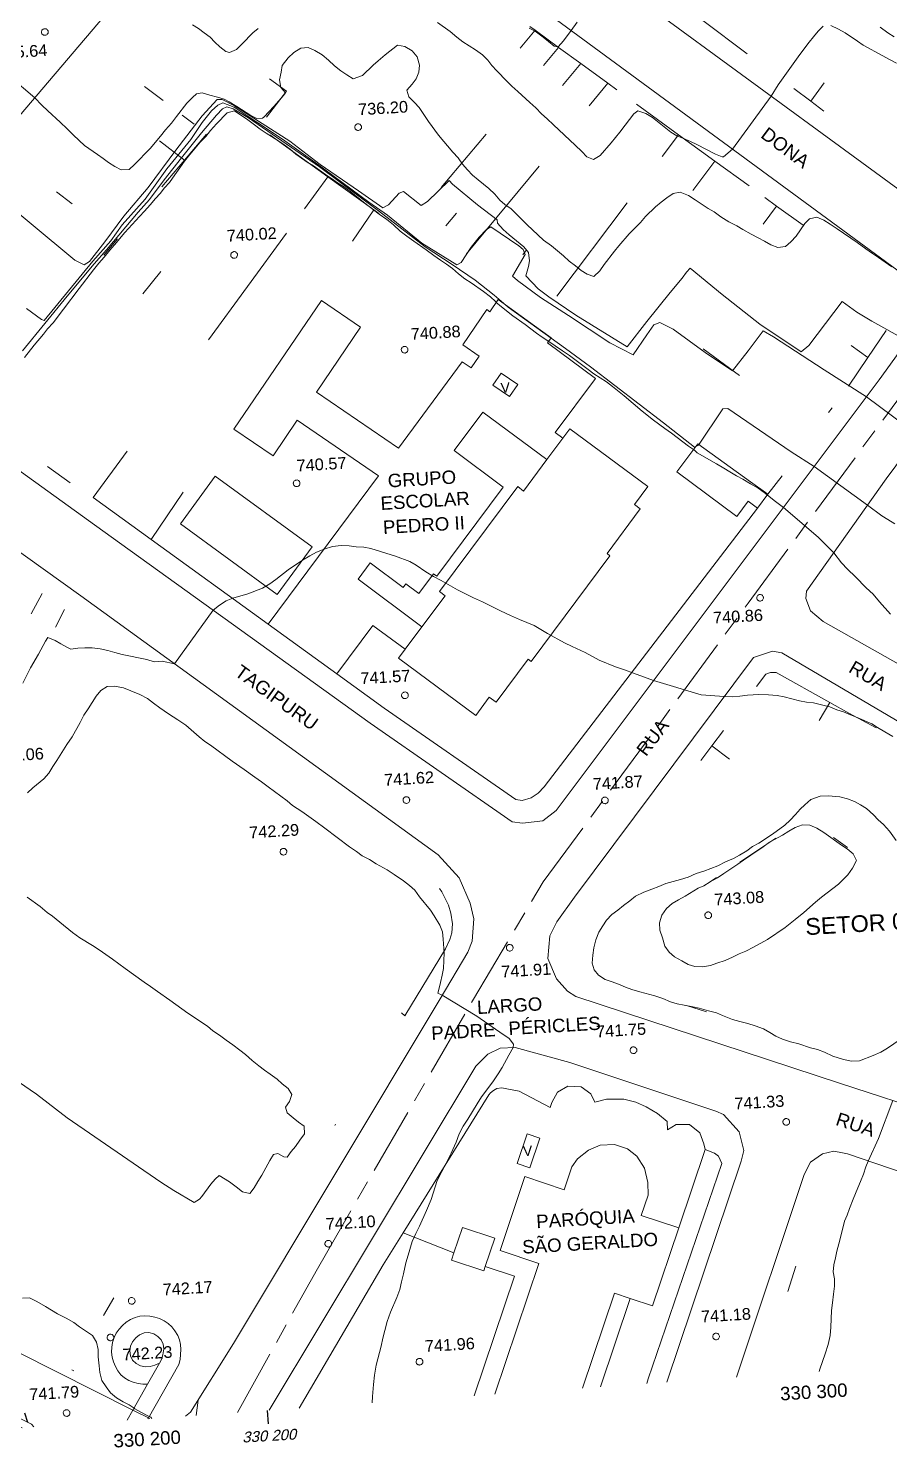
# Model space of a CAD drawing. Header units: metres. Extents: x 329311 to 330425, y 7396637 to 7397287.
# Drawn here: x 330207 to 330335.9, y 7396694.4 to 7396906.7 of the extents above; entities that cross this region are included whole.
import ezdxf
from ezdxf.enums import TextEntityAlignment as Align

# ---------------------------------------------------------------- set-up
doc = ezdxf.new("R2010")
doc.units = ezdxf.units.M
doc.linetypes.add('T09', pattern=[17, 10, -2, 3, -2])
doc.layers.get('0').update_dxf_attribs({"lineweight": 18})
for name, color, linetype, lineweight in [('100_SIST_VIARIO_MEIO_FIO', 8, 'Continuous', 18), ('106_PRACAS_PARQUES_TOP', 7, 'Continuous', 18), ('108_SEP_FIS_CANT_CENT_ILHA', 9, 'Continuous', 18), ('114_VD_PASS_DE_NIVEL', 190, 'Continuous', 18), ('118_PASSARELA', 9, 'Continuous', 18), ('160_P_SIMP_ASF_TOP', 7, 'Continuous', 18), ('168_P_SIMP_PARALE_TOP', 7, 'Continuous', 18), ('199_SEGMENTO_DE_VIA', 7, 'Continuous', 18), ('206_MURO_E_MURO_ARRIMO', 9, 'Continuous', 18), ('216_EDIF_NOTAVEL', 9, 'Continuous', 18), ('218_EDIF_NOTAVEL_TOP', 7, 'Continuous', 18), ('508_LM_SETOR_FISCAL', 136, 'T09', 18), ('510_LM_SETOR_FISCAL_TOP', 134, 'Continuous', 18), ('600_CURVA_MESTRA', 9, 'Continuous', 18), ('604_CURVA_INTERM', 9, 'Continuous', 18), ('606_PTO_COTADO', 9, 'Continuous', 18), ('608_PTO_COTADO_INTERVIA', 9, 'Continuous', 18), ('626_SEGM_CURVA_INTERM', 7, 'Continuous', 18), ('902_MALHA_TEXTO_COORD_UTM', 7, 'Continuous', 13)]:
    doc.layers.add(name, color=color, linetype=linetype, lineweight=lineweight)
doc.layers.add('910_COORD_UTM_COR_ALEGRE', color=7, linetype='Continuous')
doc.styles.get("Standard").update_dxf_attribs({"font": 'arial.ttf'})
doc.styles.add('Style-Arial', font='arial.ttf', dxfattribs={"height": 2})

# ---------------------------------------------------------------- blocks, each defined once
blk = doc.blocks.new('SP04')
at = {"color": 0, "linetype": 'Continuous', "lineweight": 30}
blk.add_line((-1.04, -1.04), (0, 0), dxfattribs=at)
blk = doc.blocks.new('SP09')
at = {"color": 0, "linetype": 'Continuous'}
blk.add_lwpolyline([(-0.03, -0.51), (-0.14, -0.49), (-0.24, -0.46), (-0.31, -0.42), (-0.35, -0.39), (-0.42, -0.31), (-0.47, -0.24), (-0.51, -0.15), (-0.52, -0.09), (-0.52, 0.03), (-0.51, 0.11), (-0.48, 0.2), (-0.44, 0.27), (-0.4, 0.33), (-0.32, 0.39), (-0.23, 0.44), (-0.15, 0.48), (-0.1, 0.48), (-0.03, 0.48), (0.08, 0.48), (0.19, 0.44), (0.27, 0.4), (0.35, 0.32), (0.41, 0.23), (0.46, 0.11), (0.48, 0.03), (0.48, -0.03), (0.47, -0.08), (0.44, -0.21), (0.38, -0.3), (0.31, -0.38), (0.23, -0.44), (0.1, -0.49), (0.02, -0.51)], close=True, dxfattribs=at)
blk = doc.blocks.new('SP10')
at = {"color": 0, "linetype": 'Continuous'}
blk.add_lwpolyline([(-0.03, -0.51), (-0.14, -0.49), (-0.24, -0.46), (-0.31, -0.42), (-0.35, -0.39), (-0.42, -0.31), (-0.47, -0.24), (-0.51, -0.15), (-0.52, -0.09), (-0.52, 0.03), (-0.51, 0.11), (-0.48, 0.2), (-0.44, 0.27), (-0.4, 0.33), (-0.32, 0.39), (-0.23, 0.44), (-0.15, 0.48), (-0.1, 0.48), (-0.03, 0.48), (0.08, 0.48), (0.19, 0.44), (0.27, 0.4), (0.35, 0.32), (0.41, 0.23), (0.46, 0.11), (0.48, 0.03), (0.48, -0.03), (0.47, -0.08), (0.44, -0.21), (0.38, -0.3), (0.31, -0.38), (0.23, -0.44), (0.1, -0.49), (0.02, -0.51)], close=True, dxfattribs=at)

msp = doc.modelspace()

# ---------------------------------------------------------------- linework, layer by layer
at = {"layer": '100_SIST_VIARIO_MEIO_FIO'}
for points in [[(330393.375, 7396976.274), (330328.837, 7397033.697), (330324.555, 7397033.977), (330262.23, 7396960.466), (330252.789, 7396949.197), (330253.36, 7396944.034), (330345.819, 7396876.316), (330347.705, 7396875.723), (330350.629, 7396876.643), (330396.119, 7396937.44)], [(330403.702, 7396830.106), (330400.606, 7396826.532), (330361.39, 7396853.395), (330354.213, 7396857.826), (330352.197, 7396858.517), (330349.946, 7396858.381), (330349.202, 7396857.979), (330335.359, 7396839.35), (330323.426, 7396822.504), (330323.316, 7396821.417), (330324.043, 7396819.576), (330325.925, 7396817.997), (330407.823, 7396771.77)], [(330198.228, 7396833.698), (330214.843, 7396821.808)], [(330214.843, 7396821.808), (330268.292, 7396783.089), (330271.449, 7396779.628), (330273.101, 7396775.824), (330273.659, 7396773.523), (330273.387, 7396770.137), (330272.764, 7396768.499), (330268.594, 7396761.534)], [(330408.449, 7396762.92), (330363.395, 7396788.329), (330338.431, 7396802.303), (330319.735, 7396813.304), (330318.363, 7396813.567), (330315.482, 7396812.622), (330288.735, 7396776.742), (330286.063, 7396773.042), (330285.007, 7396770.98), (330284.727, 7396767.583), (330286.026, 7396764.544), (330287.667, 7396762.665), (330288.912, 7396761.882), (330328.538, 7396748.859), (330386.2, 7396730.122), (330388.825, 7396728.879), (330391.798, 7396725.627), (330392.856, 7396723.222), (330393.15, 7396717.46), (330390.766, 7396710.424)], [(330268.594, 7396761.534), (330237.709, 7396709.955), (330231.254, 7396699.677), (330230.512, 7396699.098)], [(330303.731, 7396746.784), (330288.021, 7396751.99), (330279.812, 7396754.244), (330277.581, 7396754.142), (330275.743, 7396753.251), (330273.963, 7396751.444), (330243.034, 7396699.983)], [(330302.527, 7396704.188), (330313.634, 7396737.228), (330314.048, 7396738.854), (330313.34, 7396741.628), (330311.033, 7396744.236), (330309.868, 7396744.706), (330303.731, 7396746.784)], [(330206.088, 7396697.372), (330160.687, 7396720.37), (330126.277, 7396737.661), (330126.868, 7396738.208), (330160.144, 7396721.744), (330207.462, 7396697.874), (330207.817, 7396697.494)], [(330312.966, 7396704.925), (330323.091, 7396735.247), (330324.025, 7396737.098), (330325.826, 7396738.363), (330327.52, 7396738.743), (330328.818, 7396738.477), (330329.543, 7396738.326)], [(330329.543, 7396738.326), (330378.679, 7396721.563), (330379.916, 7396720.525), (330381.441, 7396717.391), (330381.385, 7396714.756), (330379.654, 7396709.638)], [(330222.613, 7396699.976), (330159.783, 7396731.679)]]:
    msp.add_lwpolyline(points, dxfattribs=at)
msp.add_lwpolyline([(330218.142, 7396831.568), (330181.209, 7396858.126), (330180.167, 7396859.709), (330180.206, 7396862.661), (330181.264, 7396864.688), (330205.606, 7396893.579), (330241.639, 7396935.98), (330247.101, 7396936.612), (330341.836, 7396867.027), (330341.982, 7396865.227), (330341.565, 7396864.207), (330334.3, 7396854.129), (330285.954, 7396789.712), (330283.975, 7396788.172), (330280.918, 7396787.83), (330279.39, 7396788.015), (330258.134, 7396802.792)], close=True, dxfattribs=at)
at = {"layer": '108_SEP_FIS_CANT_CENT_ILHA'}
msp.add_lwpolyline([(330232.383, 7396701.475), (330232.105, 7396699.211)], dxfattribs=at)
at = {"layer": '118_PASSARELA'}
for points in [[(330224.825, 7396703.879), (330224.116, 7396703.891), (330223.397, 7396703.992), (330222.695, 7396704.186), (330222.018, 7396704.441), (330221.373, 7396704.813), (330220.822, 7396705.293), (330220.385, 7396705.884), (330220.016, 7396706.536), (330219.722, 7396707.225), (330219.512, 7396707.94), (330219.434, 7396708.667), (330219.457, 7396709.405), (330219.583, 7396710.138), (330219.807, 7396710.851), (330220.139, 7396711.521), (330220.567, 7396712.133), (330221.072, 7396712.683), (330221.646, 7396713.16), (330222.279, 7396713.556), (330222.96, 7396713.864), (330223.684, 7396714.045), (330224.431, 7396714.102), (330225.178, 7396714.062), (330225.913, 7396713.924), (330226.622, 7396713.692), (330227.298, 7396713.373), (330227.916, 7396712.951), (330228.459, 7396712.438), (330228.928, 7396711.856), (330229.365, 7396711.165), (330229.616, 7396710.535), (330229.751, 7396709.799), (330229.803, 7396709.053), (330229.781, 7396708.304), (330229.682, 7396707.561), (330229.49, 7396706.844), (330224.919, 7396698.754), (330224.889, 7396698.701)], [(330226.618, 7396707.044), (330225.935, 7396706.715), (330225.218, 7396706.508), (330224.477, 7396706.457), (330223.752, 7396706.624), (330223.107, 7396706.985), (330222.593, 7396707.47), (330222.262, 7396708.119), (330222.151, 7396708.854), (330222.251, 7396709.584), (330222.574, 7396710.241), (330223.057, 7396710.805), (330223.639, 7396711.268), (330224.307, 7396711.574), (330225.042, 7396711.592), (330225.755, 7396711.408), (330226.382, 7396711.031), (330226.854, 7396710.493), (330227.153, 7396709.845), (330227.244, 7396709.161), (330227.132, 7396708.275), (330226.916, 7396707.57), (330226.618, 7396707.044), (330224.825, 7396703.879), (330222.613, 7396699.976), (330221.766, 7396698.48)]]:
    msp.add_lwpolyline(points, dxfattribs=at)
at = {"layer": '199_SEGMENTO_DE_VIA'}
msp.add_lwpolyline([(330225.179, 7396698.721), (330222.613, 7396699.976)], dxfattribs=at)
at = {"layer": '206_MURO_E_MURO_ARRIMO'}
for p, q in [((330307.904, 7396907.898), (330314.563, 7396902.921)), ((330282.831, 7396906.447), (330282.049, 7396907.017)), ((330286.34, 7396903.892), (330282.831, 7396906.447)), ((330289.644, 7396901.487), (330286.34, 7396903.892)), ((330293.689, 7396898.541), (330289.644, 7396901.487)), ((330295.055, 7396897.546), (330293.689, 7396898.541)), ((330321.518, 7396897.722), (330324.058, 7396895.823)), ((330304.285, 7396890.825), (330297.987, 7396895.411)), ((330324.058, 7396895.823), (330326.025, 7396894.352)), ((330309.711, 7396886.874), (330304.285, 7396890.825)), ((330314.829, 7396883.148), (330309.711, 7396886.874)), ((330318.944, 7396880.152), (330317.192, 7396881.427)), ((330322.939, 7396877.287), (330318.944, 7396880.152)), ((330332.589, 7396857.464), (330335.351, 7396861.505)), ((330329.69, 7396853.222), (330332.589, 7396857.464)), ((330326.739, 7396849.239), (330327.272, 7396849.958)), ((330209.863, 7396841.191), (330213.241, 7396838.734)), ((330317.663, 7396837.019), (330319.782, 7396839.788)), ((330216.709, 7396836.544), (330225.37, 7396830.268)), ((330284.17, 7396793.263), (330316.091, 7396834.965)), ((330225.37, 7396830.268), (330242.892, 7396817.571)), ((330211.041, 7396817.121), (330212.414, 7396819.762)), ((330253.147, 7396810.141), (330260.241, 7396805)), ((330317.323, 7396810.112), (330315.928, 7396808.253)), ((330318.028, 7396810.372), (330317.323, 7396810.112)), ((330318.868, 7396810.366), (330318.028, 7396810.372)), ((330326.93, 7396805.854), (330318.868, 7396810.366)), ((330329.744, 7396804.279), (330326.93, 7396805.854)), ((330260.241, 7396805), (330279.912, 7396791.375)), ((330333.869, 7396802.092), (330329.744, 7396804.279)), ((330310.986, 7396801.669), (330309.278, 7396799.393)), ((330309.278, 7396799.393), (330307.626, 7396797.191)), ((330283.261, 7396792.301), (330284.17, 7396793.263)), ((330279.912, 7396791.375), (330280.897, 7396791.209)), ((330280.897, 7396791.209), (330282.234, 7396791.629)), ((330282.234, 7396791.629), (330283.261, 7396792.301)), ((330268.844, 7396777.54), (330268.508, 7396778.042)), ((330269.855, 7396775.529), (330268.844, 7396777.54)), ((330270.219, 7396774.334), (330269.855, 7396775.529)), ((330270.447, 7396772.772), (330270.219, 7396774.334)), ((330270.077, 7396770.418), (330270.351, 7396771.417)), ((330270.351, 7396771.417), (330270.447, 7396772.772)), ((330269.407, 7396769.036), (330270.077, 7396770.418)), ((330263.322, 7396759.007), (330269.407, 7396769.036)), ((330262.816, 7396759.457), (330263.322, 7396759.007)), ((330305.482, 7396760.554), (330308.452, 7396759.578)), ((330252.849, 7396742.6), (330252.949, 7396742.768)), ((330308.259, 7396738.982), (330309.648, 7396738.424)), ((330309.648, 7396738.424), (330310.278, 7396737.991)), ((330310.278, 7396737.991), (330310.781, 7396736.9)), ((330310.781, 7396736.9), (330299.743, 7396704.656)), ((330260.07, 7396721.724), (330263.064, 7396726.538)), ((330247.525, 7396700.301), (330260.07, 7396721.724)), ((330321.857, 7396721.552), (330320.632, 7396717.756)), ((330213.493, 7396706.033), (330213.814, 7396705.871)), ((330299.743, 7396704.656), (330299.513, 7396703.975))]:
    msp.add_line(p, q, dxfattribs=at)
for points in [[(330282.831, 7396906.447), (330280.561, 7396903.788)], [(330286.34, 7396903.892), (330284.051, 7396901.161)], [(330289.644, 7396901.487), (330286.893, 7396898.176)], [(330242.602, 7396893.424), (330245.597, 7396897.326), (330243.092, 7396899.164)], [(330227.144, 7396895.933), (330224.383, 7396898.052)], [(330290.897, 7396895.162), (330293.689, 7396898.541)], [(330324.058, 7396895.823), (330326.087, 7396898.599)], [(330231.778, 7396892.376), (330229.993, 7396893.746)], [(330233.67, 7396890.924), (330230.354, 7396887.021)], [(330251.797, 7396884.534), (330243.102, 7396890.806)], [(330275.471, 7396890.925), (330268.748, 7396882.904)], [(330304.285, 7396890.825), (330301.834, 7396887.577)], [(330226.611, 7396889.895), (330230.354, 7396887.021)], [(330230.354, 7396887.021), (330226.965, 7396883.031)], [(330272.566, 7396872.974), (330283.417, 7396886.108)], [(330306.399, 7396882.476), (330309.711, 7396886.874)], [(330251.797, 7396884.534), (330248.302, 7396879.754)], [(330258.665, 7396879.579), (330251.797, 7396884.534)], [(330211.193, 7396882.261), (330213.535, 7396880.465)], [(330258.665, 7396879.579), (330255.501, 7396874.893)], [(330259.421, 7396879.034), (330258.665, 7396879.579)], [(330296.589, 7396880.626), (330286.068, 7396866.682)], [(330318.944, 7396880.152), (330316.923, 7396877.436)], [(330271.039, 7396879.094), (330269.452, 7396877.183)], [(330245.63, 7396876.099), (330233.967, 7396860.148)], [(330220.347, 7396875.241), (330218.29, 7396872.819)], [(330280.962, 7396872.835), (330281.519, 7396873.574)], [(330224.129, 7396867.015), (330226.795, 7396870.357)], [(330307.99, 7396858.768), (330313.404, 7396854.809)], [(330330.11, 7396859.277), (330332.589, 7396857.464)], [(330221.763, 7396843.457), (330216.709, 7396836.544)], [(330230.14, 7396837.332), (330225.37, 7396830.268)], [(330209.051, 7396822.159), (330207.386, 7396819.132)], [(330326.93, 7396805.854), (330325.323, 7396803.153)], [(330311.93, 7396797.372), (330309.278, 7396799.393)], [(330318.851, 7396785.581), (330313.452, 7396782.002)], [(330327.452, 7396785.692), (330329.54, 7396784.178)], [(330308.461, 7396778.694), (330309.965, 7396779.691)], [(330219.768, 7396716.777), (330218.249, 7396714.175)]]:
    msp.add_lwpolyline(points, dxfattribs=at)
at = {"layer": '216_EDIF_NOTAVEL'}
for points in [[(330282.711, 7396862.233), (330277.295, 7396866.14), (330276.067, 7396864.338), (330275.61, 7396864.65), (330272.006, 7396859.365), (330274.462, 7396857.69), (330273.265, 7396855.935), (330271.909, 7396856.859), (330262.397, 7396843.923), (330250.087, 7396852.317), (330256.703, 7396862.02), (330250.868, 7396865.999), (330237.754, 7396846.767), (330243.603, 7396842.778), (330247.233, 7396848.101), (330259.407, 7396839.8), (330242.892, 7396817.571), (330253.147, 7396810.141), (330258.554, 7396817.409), (330263.369, 7396813.827), (330265.889, 7396817.214), (330256.343, 7396824.315), (330258.149, 7396826.743), (330263.065, 7396823.086), (330263.466, 7396823.626), (330265.425, 7396822.168), (330267.626, 7396825.126), (330268.126, 7396824.754), (330278.053, 7396838.097), (330270.717, 7396843.554), (330275.015, 7396849.331), (330284.595, 7396842.205), (330286.975, 7396845.404), (330285.825, 7396846.26), (330291.84, 7396854.345), (330284.674, 7396859.675), (330285.227, 7396860.418)], [(330277.735, 7396855.14), (330276.512, 7396853.347), (330278.991, 7396851.657), (330280.214, 7396853.45)], [(330286.975, 7396845.404), (330284.595, 7396842.205), (330281.105, 7396837.513), (330280.212, 7396838.177), (330268.519, 7396822.457), (330269.337, 7396821.849), (330265.889, 7396817.214), (330263.369, 7396813.827), (330262.395, 7396812.518), (330273.933, 7396803.935), (330275.96, 7396806.661), (330276.981, 7396805.901), (330281.778, 7396812.35), (330282.245, 7396812.002), (330294.019, 7396827.829), (330293.577, 7396828.158), (330298.548, 7396834.841), (330297.696, 7396835.475), (330299.696, 7396838.164), (330288.04, 7396846.835)], [(330315.057, 7396838.9), (330307.172, 7396844.588), (330304.046, 7396840.386), (330313.023, 7396833.708), (330314.718, 7396835.987), (330316.091, 7396834.965), (330317.663, 7396837.019)], [(330234.948, 7396839.734), (330249.435, 7396829.141), (330244.233, 7396822.026), (330229.745, 7396832.618)], [(330281.628, 7396741.348), (330283.547, 7396740.702), (330282.054, 7396736.268), (330280.135, 7396736.914)], [(330270.659, 7396723.516), (330271.945, 7396727.339), (330276.788, 7396725.709), (330275.366, 7396721.483), (330275.143, 7396720.823), (330270.298, 7396722.455)]]:
    msp.add_lwpolyline(points, close=True, dxfattribs=at)
for points in [[(330276.799, 7396702.369), (330283.376, 7396721.913), (330277.568, 7396723.868), (330281.29, 7396734.93), (330287.15, 7396732.958), (330288.3, 7396736.374), (330289.167, 7396737.593), (330290.819, 7396738.888), (330292.571, 7396739.62), (330294.697, 7396739.736), (330296.621, 7396739.089), (330298.065, 7396738.002), (330299.21, 7396736.176), (330299.664, 7396734.044), (330299.719, 7396732.168), (330298.7, 7396729.138), (330304.311, 7396727.25), (330308.259, 7396738.982), (330308.078, 7396739.85), (330307.455, 7396741.489), (330305.908, 7396742.738), (330303.918, 7396742.725), (330302.651, 7396741.956), (330302.582, 7396743.181), (330301.122, 7396744.4), (330299.448, 7396745.38), (330297.9, 7396746.05), (330296.114, 7396746.534), (330293.492, 7396746.522), (330291.75, 7396746.096), (330291.171, 7396747.297), (330289.699, 7396748.378), (330287.724, 7396748.474), (330286.16, 7396747.549), (330285.346, 7396746.028), (330285.07, 7396745.29), (330280.428, 7396747.703), (330278.826, 7396748.03), (330277.845, 7396748.208), (330277.115, 7396748.121), (330276.608, 7396747.804), (330276.148, 7396747.455), (330275.891, 7396747.162), (330263.064, 7396726.538), (330270.659, 7396723.516), (330271.945, 7396727.339), (330276.788, 7396725.709), (330275.366, 7396721.483)], [(330276.799, 7396702.369), (330283.376, 7396721.913), (330277.568, 7396723.868), (330281.29, 7396734.93), (330287.15, 7396732.958), (330288.3, 7396736.374), (330289.167, 7396737.593), (330290.819, 7396738.888), (330292.571, 7396739.62), (330294.697, 7396739.736), (330296.621, 7396739.089), (330298.065, 7396738.002), (330299.21, 7396736.176), (330299.664, 7396734.044), (330299.719, 7396732.168), (330298.7, 7396729.138), (330304.311, 7396727.25), (330300.388, 7396715.595), (330297.058, 7396716.716), (330294.686, 7396717.514), (330289.9, 7396703.295)], [(330275.366, 7396721.483), (330279.723, 7396720.017), (330273.711, 7396702.151)], [(330289.9, 7396703.295), (330294.686, 7396717.514), (330297.058, 7396716.716), (330292.606, 7396703.487)]]:
    msp.add_lwpolyline(points, dxfattribs=at)
at = {"layer": '508_LM_SETOR_FISCAL'}
msp.add_lwpolyline([(330238.283, 7396699.647), (330250.232, 7396721.159), (330273.586, 7396761.49), (330284.028, 7396779.034), (330314.702, 7396820.742), (330350.195, 7396869.003), (330379.827, 7396909.295), (330396.598, 7396930.652)], dxfattribs=at)
at = {"layer": '600_CURVA_MESTRA'}
for points, elevation in [([(330241.358, 7396906.734), (330240.593, 7396906.039), (330238.964, 7396904.438), (330238.126, 7396903.575), (330237.07, 7396903.107), (330236.547, 7396903.254), (330235.652, 7396903.963), (330234.918, 7396904.645), (330234.22, 7396905.389), (330233.316, 7396906.077), (330232.459, 7396906.7), (330231.529, 7396907.269)], 735), ([(330325.916, 7396907.058), (330325.195, 7396906.325), (330324.461, 7396905.474), (330323.841, 7396904.682), (330322.426, 7396902.806), (330319.95, 7396899.341), (330319.195, 7396898.278), (330318.15, 7396896.581), (330312.356, 7396888.681), (330310.995, 7396887.519), (330310.817, 7396887.494), (330309.811, 7396887.909), (330307.025, 7396889.379), (330306.077, 7396889.82), (330305.021, 7396890.249), (330304.008, 7396890.628), (330303.114, 7396891.225), (330300.363, 7396893.375), (330299.398, 7396893.969), (330298.179, 7396894.39), (330297.598, 7396893.947), (330296.295, 7396892.263), (330295.507, 7396891.184), (330294.224, 7396889.627), (330292.579, 7396887.71), (330291.572, 7396887.117), (330290.567, 7396887.506), (330289.802, 7396888.285), (330288.819, 7396889.246), (330285.593, 7396892.315), (330284.608, 7396893.186), (330283.783, 7396893.961), (330282.923, 7396894.834), (330282.018, 7396895.621), (330280.249, 7396897.264), (330279.358, 7396898.064), (330278.565, 7396898.811), (330277.075, 7396900.385), (330276.359, 7396901.163), (330275.729, 7396901.992), (330274.954, 7396902.753), (330273.905, 7396903.511), (330271.99, 7396904.736), (330271.111, 7396905.417), (330270.101, 7396906.254), (330268.223, 7396907.623)], 735), ([(330336.888, 7396901.524), (330335.838, 7396902.071), (330334.843, 7396902.644), (330331.898, 7396904.195), (330331.036, 7396904.819), (330329.2, 7396906.064), (330328.2, 7396906.597), (330327.059, 7396907.176)], 735), ([(330206.391, 7396857.504), (330207.884, 7396859.344), (330209.248, 7396860.976), (330209.879, 7396861.767), (330210.705, 7396862.68), (330212.268, 7396864.706), (330214.602, 7396867.835), (330216.726, 7396870.627), (330217.532, 7396871.579), (330218.33, 7396872.487), (330219.199, 7396873.531), (330219.905, 7396874.327), (330221.433, 7396876.198), (330223.644, 7396878.588), (330224.367, 7396879.356), (330225.217, 7396880.311), (330226.04, 7396881.298), (330226.717, 7396882.048), (330227.384, 7396882.853), (330228.103, 7396883.684), (330228.916, 7396884.806), (330229.652, 7396885.866), (330230.364, 7396886.844), (330231.143, 7396887.852), (330231.929, 7396888.798), (330232.718, 7396889.685), (330233.535, 7396890.554), (330234.264, 7396891.465), (330235.143, 7396892.432), (330236.759, 7396894.097), (330237.823, 7396894.38), (330239.83, 7396893.031), (330240.805, 7396892.292), (330241.671, 7396891.666), (330242.586, 7396891.041), (330244.322, 7396889.954), (330245.285, 7396889.309), (330246.172, 7396888.634), (330247.018, 7396887.915), (330248.722, 7396886.694), (330249.662, 7396886.15), (330251.44, 7396884.873), (330252.348, 7396884.279), (330253.27, 7396883.631), (330254.164, 7396883.051), (330255.262, 7396882.284), (330257.126, 7396880.715), (330259.475, 7396878.955), (330260.645, 7396878.116), (330261.617, 7396877.313), (330262.637, 7396876.403), (330263.616, 7396875.638), (330264.682, 7396874.915), (330266.534, 7396873.587), (330267.689, 7396872.727), (330268.66, 7396872.051), (330269.582, 7396871.47), (330270.469, 7396870.815), (330271.346, 7396870), (330272.319, 7396869.252), (330273.233, 7396868.675), (330275.116, 7396867.339), (330276.131, 7396866.572), (330276.877, 7396865.856), (330276.934, 7396865.774), (330277.769, 7396865.046), (330279.504, 7396863.731), (330281.346, 7396862.431), (330283.014, 7396861.142), (330283.869, 7396860.534), (330284.875, 7396859.881), (330285.814, 7396859.224), (330286.896, 7396858.499), (330287.988, 7396857.806), (330290.774, 7396855.703), (330291.63, 7396855.063), (330293.484, 7396853.845), (330294.384, 7396853.16), (330296.136, 7396851.738), (330298.851, 7396849.459), (330300.516, 7396848.105), (330302.254, 7396846.855), (330303.229, 7396846.152), (330305.769, 7396844.217), (330306.651, 7396843.601), (330307.09, 7396843.242), (330309.948, 7396841.602), (330311.071, 7396840.914), (330311.943, 7396840.358), (330312.956, 7396839.784), (330313.904, 7396839.299), (330315.041, 7396838.599), (330316.18, 7396837.93), (330317.095, 7396837.274), (330318.803, 7396835.95), (330319.965, 7396835.029), (330325.198, 7396830.586), (330327.505, 7396828.262), (330328.684, 7396826.785), (330329.543, 7396825.819), (330330.758, 7396824.676), (330332.351, 7396823.047), (330333.399, 7396822.062), (330334.328, 7396820.917), (330335.983, 7396819.064)], 740)]:
    msp.add_lwpolyline(points, dxfattribs=dict(at, elevation=elevation))
at = {"layer": '604_CURVA_INTERM', "flags": 128}
for points, elevation in [([(330289.093, 7396907.673), (330288.222, 7396906.408), (330287.092, 7396904.874), (330286.25, 7396903.982), (330285.692, 7396904.083), (330284.833, 7396904.776), (330283.81, 7396905.541), (330282.85, 7396906.307), (330281.914, 7396906.769)], 734), ([(330336.529, 7396905.453), (330335.617, 7396906.047), (330334.468, 7396906.887)], 734), ([(330336.193, 7396871.035), (330334.192, 7396872.429), (330333.33, 7396873.063), (330332.285, 7396873.77), (330331.007, 7396874.676), (330328.043, 7396876.715), (330326.984, 7396877.444), (330326.014, 7396878.037), (330324.972, 7396878.488), (330323.902, 7396878.247), (330323.189, 7396877.513), (330321.89, 7396875.662), (330321.102, 7396874.796), (330320.287, 7396874.094), (330319.133, 7396873.936), (330318.101, 7396874.347), (330317.14, 7396874.914), (330316.178, 7396875.385), (330315.143, 7396875.942), (330313.906, 7396876.638), (330312.983, 7396877.178), (330311.792, 7396877.795), (330310.629, 7396878.535), (330309.604, 7396879.261), (330308.723, 7396879.802), (330306.789, 7396881.1), (330305.78, 7396881.714), (330304.543, 7396882.204), (330303.469, 7396882.013), (330302.515, 7396881.351), (330301.664, 7396880.706), (330300.832, 7396880.029), (330299.35, 7396878.6), (330298.568, 7396877.699), (330297.831, 7396876.928), (330296.873, 7396875.975), (330295.364, 7396874.207), (330294.676, 7396873.388), (330293.174, 7396871.398), (330292.498, 7396870.471), (330291.628, 7396869.609), (330290.587, 7396869.942), (330289.723, 7396870.522), (330288.882, 7396871.182), (330287.938, 7396871.89), (330287.059, 7396872.686), (330285.253, 7396874.19), (330284.09, 7396875.045), (330282.411, 7396876.568), (330281.608, 7396877.324), (330280.04, 7396878.927), (330279.213, 7396879.719), (330278.304, 7396880.372), (330277.518, 7396881.025), (330276.768, 7396881.915), (330275.898, 7396882.765), (330274.281, 7396884.09), (330273.472, 7396884.786), (330272.685, 7396885.549), (330271.954, 7396886.404), (330271.305, 7396887.353), (330270.521, 7396888.22), (330268.384, 7396890.766), (330266.885, 7396892.777), (330266.167, 7396893.865), (330265.446, 7396894.9), (330264.776, 7396895.662), (330263.939, 7396896.489), (330263.603, 7396897.509), (330264.411, 7396898.392), (330265.021, 7396899.186), (330265.398, 7396900.165), (330265.529, 7396901.232), (330265.193, 7396902.458), (330264.437, 7396903.348), (330263.329, 7396903.996), (330262.217, 7396904.194), (330260.374, 7396902.772), (330259.331, 7396901.897), (330258.586, 7396901.221), (330257.015, 7396899.663), (330255.608, 7396899.175), (330254.63, 7396899.783), (330253.744, 7396900.392), (330252.788, 7396901.13), (330251.904, 7396901.984), (330250.967, 7396902.795), (330249.861, 7396903.412), (330248.857, 7396903.878), (330247.741, 7396903.744), (330246.714, 7396903.113), (330245.877, 7396902.343), (330244.948, 7396901.169), (330244.814, 7396900.171), (330244.583, 7396899.027), (330244.764, 7396897.891), (330245.47, 7396897.099), (330245.129, 7396896.66), (330243.775, 7396895.11), (330242.218, 7396893.43), (330242.046, 7396893.277), (330241.156, 7396893.241), (330240.275, 7396893.718), (330238.181, 7396895.036), (330237.02, 7396895.762), (330236.281, 7396896.139), (330235.287, 7396896.458), (330234.125, 7396896.746), (330233.008, 7396897.07), (330232.165, 7396896.918), (330231.528, 7396896.393), (330230.712, 7396895.531), (330229.158, 7396893.537), (330228.387, 7396892.565), (330227.53, 7396891.534), (330226.781, 7396890.59), (330225.203, 7396888.758), (330222.856, 7396886.339), (330222.084, 7396885.616), (330220.897, 7396885.559), (330219.908, 7396886.053), (330219.002, 7396886.639), (330218.184, 7396887.282), (330217.354, 7396887.847), (330215.414, 7396889.211), (330213.764, 7396890.744), (330212.784, 7396891.687), (330211.747, 7396892.714), (330209.903, 7396894.411), (330209.019, 7396895.234), (330207.941, 7396896.328), (330200.428, 7396902.709)], 736), ([(330338.508, 7396859.966), (330333.212, 7396862.901), (330330.967, 7396864.271), (330328.742, 7396865.852), (330323.77, 7396859.279), (330322.622, 7396858.314), (330316.461, 7396862.477), (330310.787, 7396866.905), (330306.045, 7396870.877), (330305.486, 7396870.253), (330304.817, 7396869.354), (330303.028, 7396867.195), (330299.517, 7396862.867), (330296.588, 7396859.072), (330288.936, 7396863.823), (330284.883, 7396866.565), (330283.288, 7396867.779), (330281.411, 7396869.716), (330281.843, 7396871.108), (330281.986, 7396871.927), (330281.819, 7396873.18), (330281.149, 7396874.052), (330278.959, 7396875.838), (330278.057, 7396876.619), (330277.167, 7396877.609), (330277.139, 7396878.077), (330274.207, 7396880.325), (330270.481, 7396883.439), (330269.945, 7396883.944), (330266.707, 7396880.814), (330265.775, 7396880.217), (330263.116, 7396882.309), (330262.467, 7396882.069), (330260.892, 7396880.309), (330260.043, 7396879.861), (330256.416, 7396882.43), (330250.667, 7396886.374), (330246.093, 7396889.868), (330237.823, 7396895.118), (330235.968, 7396896.111), (330235.232, 7396896.067), (330233.004, 7396893.647), (330229.081, 7396888.513), (330224.939, 7396882.946), (330221.281, 7396878.616), (330218.42, 7396874.778), (330216.135, 7396871.851), (330215.34, 7396871.344), (330213.951, 7396872.055), (330201.109, 7396882.693)], 737), ([(330336.635, 7396832.585), (330335.621, 7396833.23), (330334.681, 7396833.798), (330332.541, 7396835.372), (330324.579, 7396841.177), (330321.127, 7396843.372), (330311.658, 7396849.871), (330310.904, 7396849.819), (330307.246, 7396844.393), (330306.694, 7396844.089), (330302.033, 7396847.721), (330291.106, 7396856.069), (330287.36, 7396858.824), (330278.766, 7396865.012), (330276.692, 7396866.792), (330273.844, 7396869.052), (330270.411, 7396871.377), (330266.345, 7396874.038), (330259.39, 7396879.435), (330250.551, 7396886.019), (330239.933, 7396893.323), (330237.657, 7396894.678), (330236.71, 7396895.001), (330236.024, 7396894.673), (330235.145, 7396893.746), (330232.902, 7396891.08), (330229.917, 7396887.383), (330227.321, 7396884.072), (330225.125, 7396881.142), (330223.414, 7396879.229), (330218.705, 7396873.604), (330216.858, 7396871.522), (330212.788, 7396866.662), (330206.137, 7396858.508)], 739), ([(330340.177, 7396845.834), (330332.421, 7396851.626), (330326.065, 7396855.63), (330318.508, 7396860.56), (330316.928, 7396861.488), (330314.693, 7396858.506), (330312.362, 7396855.505), (330308.261, 7396858.216), (330303.479, 7396861.706), (330301.48, 7396862.731), (330300.578, 7396862.35), (330299.525, 7396860.859), (330297.483, 7396857.9), (330293.983, 7396859.696), (330287.82, 7396863.769), (330283.621, 7396866.444), (330280.161, 7396868.991), (330279.457, 7396869.652), (330281.346, 7396872.885), (330281.026, 7396873.624), (330280.39, 7396874.177), (330276.194, 7396877.045), (330275.542, 7396876.661), (330274.447, 7396875.509), (330273.255, 7396873.977), (330271.741, 7396871.705), (330271.083, 7396871.344), (330265.854, 7396874.599), (330260.708, 7396878.76), (330257.942, 7396880.739), (330250.241, 7396886.433), (330245.014, 7396890.129), (330241.353, 7396892.601), (330237.806, 7396894.926), (330236.11, 7396895.59), (330235.36, 7396895.255), (330234.415, 7396894.405), (330233.011, 7396892.629), (330231.297, 7396890.11), (330227.734, 7396885.713), (330224.455, 7396881.153), (330221.025, 7396877.351), (330219.326, 7396874.946), (330216.648, 7396871.889), (330209.37, 7396863.002), (330208.936, 7396863.163), (330206.713, 7396864.81)], 738), ([(330336.372, 7396800.77), (330335.133, 7396801.506), (330334.074, 7396802.111), (330333.199, 7396802.664), (330331.02, 7396803.606), (330330.036, 7396804.014), (330328.973, 7396804.48), (330327.976, 7396804.793), (330326.898, 7396805.214), (330325.87, 7396805.484), (330324.479, 7396805.809), (330323.445, 7396805.938), (330322.357, 7396806.127), (330320.102, 7396806.708), (330319.018, 7396806.894), (330317.758, 7396807.033), (330316.292, 7396807.077), (330314.583, 7396806.977), (330313.477, 7396806.795), (330312.287, 7396806.693), (330311.089, 7396806.789), (330307.659, 7396807.036), (330300.546, 7396809.155), (330297.529, 7396810.283), (330296.204, 7396810.756), (330294.855, 7396811.202), (330292.427, 7396812.202), (330290.293, 7396813.351), (330288.363, 7396814.263), (330287.215, 7396814.785), (330284.685, 7396816.191), (330282.659, 7396817.41), (330280.475, 7396818.286), (330279.119, 7396818.878), (330277.637, 7396819.575), (330274.938, 7396820.953), (330273.596, 7396821.528), (330271.227, 7396822.729), (330268.739, 7396824.129), (330267.637, 7396824.71), (330266.473, 7396825.415), (330265.018, 7396826.41), (330264.054, 7396826.941), (330261.912, 7396827.758), (330258.213, 7396828.897), (330257.18, 7396829.096), (330256.037, 7396829.171), (330255.001, 7396829.325), (330253.789, 7396829.356), (330252.493, 7396829.197), (330251.24, 7396828.833), (330250.128, 7396828.377), (330249.117, 7396827.831), (330247.998, 7396827.189), (330245.871, 7396825.714), (330244.038, 7396824.277), (330243.147, 7396823.6), (330242.013, 7396822.991), (330239.83, 7396822.145), (330237.605, 7396821.499), (330236.609, 7396821.058), (330235.579, 7396820.446), (330234.663, 7396819.68), (330228.866, 7396811.65), (330226.993, 7396812.061), (330225.826, 7396811.962), (330224.718, 7396812.313), (330221.047, 7396813.042), (330219.941, 7396813.336), (330218.892, 7396813.65), (330217.753, 7396813.908), (330216.517, 7396814.069), (330215.453, 7396814.054), (330214.386, 7396813.979), (330213.33, 7396813.865), (330212.763, 7396814.14), (330211.854, 7396814.644), (330210.993, 7396815.161), (330209.925, 7396815.612), (330209.56, 7396815.036), (330208.525, 7396813.114), (330207.325, 7396811.052), (330206.18, 7396808.774)], 741), ([(330337.436, 7396755.446), (330335.546, 7396754.173), (330334.544, 7396753.544), (330333.416, 7396753.052), (330331.36, 7396752.252), (330330.15, 7396752.203), (330328.971, 7396752.471), (330327.368, 7396752.966), (330326.118, 7396753.558), (330325.07, 7396753.975), (330324.051, 7396754.195), (330322.27, 7396754.781), (330321.046, 7396755.095), (330319.854, 7396755.481), (330318.841, 7396755.935), (330317.941, 7396756.495), (330317.017, 7396757.032), (330315.747, 7396757.48), (330314.669, 7396757.836), (330313.431, 7396758.133), (330312.336, 7396758.45), (330310.876, 7396759.029), (330309.952, 7396759.455), (330308.786, 7396759.727), (330307.366, 7396760.144), (330306.178, 7396760.398), (330305.136, 7396760.571), (330304.086, 7396760.799), (330303.057, 7396761.077), (330301.932, 7396761.591), (330300.735, 7396762.002), (330298.478, 7396762.606), (330297.31, 7396762.923), (330296.326, 7396763.276), (330295.314, 7396763.732), (330294.355, 7396764.087), (330293.292, 7396764.424), (330292.321, 7396765.087), (330291.681, 7396765.895), (330291.369, 7396766.895), (330291.439, 7396768.057), (330291.625, 7396769.164), (330291.885, 7396770.35), (330292.358, 7396771.528), (330292.934, 7396772.465), (330293.506, 7396773.325), (330294.297, 7396774.15), (330295.194, 7396774.803), (330296.025, 7396775.479), (330296.987, 7396776.172), (330297.835, 7396776.886), (330299.072, 7396777.499), (330300.308, 7396777.933), (330301.343, 7396778.351), (330302.387, 7396778.806), (330304.567, 7396779.377), (330305.747, 7396779.728), (330306.943, 7396780.27), (330308.069, 7396780.635), (330309.1, 7396781.019), (330310.177, 7396781.448), (330311.289, 7396782.028), (330312.495, 7396782.542), (330313.414, 7396783.025), (330314.482, 7396783.672), (330315.344, 7396784.318), (330316.318, 7396784.837), (330318.342, 7396786.191), (330320.172, 7396787.536), (330321.009, 7396788.274), (330321.806, 7396789.119), (330322.487, 7396789.92), (330323.164, 7396790.578), (330324.059, 7396791.341), (330325.493, 7396791.842), (330326.678, 7396791.913), (330328.428, 7396791.76), (330329.564, 7396791.48), (330330.597, 7396791.048), (330331.496, 7396790.554), (330332.383, 7396790.028), (330333.442, 7396789.048), (330334.147, 7396788.295), (330334.947, 7396787.629), (330335.849, 7396786.613), (330336.823, 7396785.222)], 742), ([(330200.09, 7396752.822), (330208.19, 7396747.254), (330212.818, 7396743.737), (330226.822, 7396734.122), (330228.744, 7396732.846), (330231.779, 7396731.049), (330232.617, 7396731.553), (330232.931, 7396731.937), (330234.315, 7396733.793), (330234.965, 7396734.564), (330235.559, 7396735.095), (330237.108, 7396734.151), (330238.094, 7396733.431), (330239.015, 7396732.677), (330240.149, 7396732.385), (330240.788, 7396733.251), (330241.32, 7396734.195), (330241.934, 7396735.173), (330243.136, 7396737.333), (330243.659, 7396738.247), (330244.316, 7396738.411), (330245.225, 7396737.909), (330245.715, 7396737.827), (330246.302, 7396738.673), (330246.959, 7396739.43), (330247.601, 7396740.406), (330248.288, 7396741.327), (330248.247, 7396742.502), (330247.419, 7396743.103), (330246.601, 7396743.743), (330245.737, 7396744.474), (330245.47, 7396745.306), (330246.061, 7396746.197), (330246.421, 7396747.232), (330245.883, 7396748.135), (330244.99, 7396748.826), (330244.202, 7396749.526), (330243.178, 7396750.271), (330242.328, 7396750.838), (330241.463, 7396751.491), (330240.464, 7396752.304), (330239.507, 7396753.183), (330238.649, 7396753.85), (330237.565, 7396754.66), (330236.606, 7396755.33), (330235.582, 7396756.081), (330234.614, 7396756.756), (330233.789, 7396757.468), (330230.868, 7396759.374), (330228.174, 7396761.332), (330226.304, 7396762.631), (330225.261, 7396763.398), (330224.295, 7396764.029), (330221.461, 7396766.061), (330219.564, 7396767.489), (330217.57, 7396768.885), (330216.608, 7396769.496), (330214.682, 7396770.678), (330213.58, 7396771.456), (330211.705, 7396773.005), (330210.625, 7396773.883), (330209.797, 7396774.461), (330208.733, 7396775.331), (330206.802, 7396776.751)], 743), ([(330325.305, 7396705.797), (330325.409, 7396706.145), (330326.227, 7396708.425), (330326.678, 7396709.814), (330326.974, 7396711.145), (330327.093, 7396712.434), (330327.194, 7396714.889), (330327.321, 7396716.04), (330327.491, 7396717.364), (330327.621, 7396718.529), (330327.619, 7396719.664), (330327.443, 7396720.672), (330327.526, 7396721.732), (330327.775, 7396722.774), (330327.964, 7396723.768), (330328.25, 7396724.9), (330328.574, 7396726.022), (330329.12, 7396728.25), (330329.507, 7396729.179), (330329.859, 7396730.189), (330330.405, 7396731.565), (330331.129, 7396733.249), (330331.52, 7396734.21), (330331.951, 7396735.326), (330332.319, 7396736.375), (330332.677, 7396737.257), (330334.222, 7396740.618), (330336.327, 7396746.328)], 741)]:
    msp.add_lwpolyline(points, dxfattribs=dict(at, elevation=elevation))
at = {"layer": '604_CURVA_INTERM', "elevation": 742}
for points in [[(330274.574, 7396758.594), (330274.083, 7396758.93), (330268.93, 7396762.095), (330268.273, 7396762.394), (330268.425, 7396762.923), (330268.646, 7396763.964), (330268.926, 7396765.091), (330269.099, 7396766.087), (330269.168, 7396767.258), (330269.19, 7396768.368), (330269.056, 7396770.441), (330268.96, 7396771.557), (330268.556, 7396772.542), (330267.715, 7396773.936), (330267.162, 7396774.776), (330265.532, 7396776.804), (330264.805, 7396777.793), (330264.002, 7396778.511), (330263.144, 7396779.193), (330261.731, 7396780.16), (330260.694, 7396780.814), (330259.059, 7396781.735), (330258.016, 7396782.359), (330256.938, 7396782.95), (330256.075, 7396783.568), (330255.037, 7396784.252), (330251.376, 7396787.068), (330250.003, 7396788.082), (330247.932, 7396789.551), (330246.528, 7396790.475), (330245.704, 7396791.142), (330242.888, 7396793.249), (330241.871, 7396794.002), (330240.856, 7396794.709), (330239.262, 7396795.87), (330237.466, 7396797.089), (330234.233, 7396799.471), (330233.412, 7396800.055), (330232.525, 7396800.736), (330230.575, 7396802.476), (330229.379, 7396803.283), (330227.969, 7396804.166), (330226.664, 7396805.059), (330225.702, 7396805.765), (330224.835, 7396806.454), (330223.649, 7396807.068), (330222.311, 7396807.64), (330221.243, 7396808.067), (330219.867, 7396808.296), (330218.776, 7396808.242), (330217.836, 7396807.645), (330217.119, 7396806.797), (330215.942, 7396804.935), (330215.315, 7396803.99), (330214.725, 7396802.879), (330213.536, 7396800.733), (330212.763, 7396799.573), (330211.243, 7396797.195), (330210.677, 7396796.306), (330210.064, 7396795.296), (330209.319, 7396794.47), (330207.658, 7396793.113), (330206.864, 7396792.367)], [(330258.453, 7396701.073), (330258.476, 7396702.026), (330258.617, 7396703.819), (330258.798, 7396705.239), (330259.043, 7396706.745), (330259.759, 7396709.554), (330260.033, 7396710.766), (330260.357, 7396711.898), (330260.702, 7396713.237), (330261.169, 7396714.643), (330262.146, 7396716.847), (330262.557, 7396718.029), (330262.849, 7396719.169), (330263.109, 7396720.402), (330263.499, 7396722.058), (330263.806, 7396723.159), (330264.423, 7396725.209), (330264.979, 7396726.432), (330265.505, 7396727.537), (330266.561, 7396729.862), (330267.242, 7396731.496), (330268.184, 7396734.364), (330268.882, 7396735.709), (330269.493, 7396736.962), (330270.274, 7396738.459), (330271.029, 7396740.114), (330271.48, 7396741.331), (330272.048, 7396742.467), (330272.738, 7396743.518), (330274.141, 7396745.825), (330274.787, 7396746.85), (330275.876, 7396748.335), (330276.612, 7396749.258), (330277.314, 7396750.317), (330277.867, 7396751.248), (330278.898, 7396753.099), (330279.518, 7396754.23), (330279.593, 7396754.759), (330278.933, 7396755.607), (330277.551, 7396756.554)], [(330206.099, 7396716.728), (330207.15, 7396716.793), (330208.255, 7396716.254), (330209.559, 7396715.519), (330210.47, 7396714.943), (330211.365, 7396714.415), (330212.65, 7396713.773), (330213.802, 7396713.106), (330214.655, 7396712.481), (330216.584, 7396711.149), (330217.203, 7396710.161), (330217.444, 7396709.051), (330217.441, 7396707.989), (330217.57, 7396706.601), (330217.698, 7396705.606), (330218.008, 7396704.454), (330218.634, 7396703.48), (330219.257, 7396702.594), (330220.162, 7396701.834), (330221.154, 7396701.264), (330222.067, 7396700.785), (330222.799, 7396700.304)]]:
    msp.add_lwpolyline(points, dxfattribs=at)
at = {"layer": '604_CURVA_INTERM', "elevation": 743, "flags": 128}
msp.add_lwpolyline([(330308.066, 7396778.461), (330309.025, 7396779.057), (330310.127, 7396779.619), (330311.074, 7396780.285), (330313.138, 7396781.674), (330314.001, 7396782.284), (330315.087, 7396783.009), (330316.923, 7396784.294), (330317.873, 7396784.977), (330319.817, 7396786.041), (330320.804, 7396786.639), (330321.711, 7396787.152), (330322.844, 7396787.555), (330323.941, 7396787.531), (330324.968, 7396787.05), (330326.02, 7396786.406), (330328.644, 7396784.534), (330329.514, 7396783.959), (330330.414, 7396783.229), (330330.916, 7396782.235), (330330.314, 7396781.087), (330329.623, 7396780.108), (330328.24, 7396778.709), (330325.687, 7396776.729), (330324.779, 7396775.98), (330323.013, 7396774.444), (330321.755, 7396773.401), (330320.243, 7396772.202), (330317.584, 7396770.396), (330315.512, 7396769.253), (330314.334, 7396768.667), (330313.352, 7396768.266), (330312.381, 7396767.786), (330311.234, 7396767.257), (330310.03, 7396766.866), (330309.061, 7396766.516), (330307.872, 7396766.314), (330306.742, 7396766.387), (330305.699, 7396766.663), (330304.783, 7396767.214), (330303.673, 7396767.823), (330302.872, 7396768.516), (330302.241, 7396769.438), (330301.889, 7396770.646), (330301.494, 7396771.805), (330301.414, 7396772.899), (330301.764, 7396774.064), (330302.492, 7396775.041), (330303.331, 7396775.811), (330304.264, 7396776.357), (330305.29, 7396776.883), (330307.211, 7396778.085)], close=True, dxfattribs=at)
at = {"layer": '626_SEGM_CURVA_INTERM', "elevation": 742}
msp.add_lwpolyline([(330277.551, 7396756.554), (330274.574, 7396758.594)], dxfattribs=at)
at = {"layer": '626_SEGM_CURVA_INTERM', "elevation": 742, "flags": 128}
msp.add_lwpolyline([(330222.799, 7396700.304), (330222.932, 7396700.216), (330223.841, 7396699.671), (330224.859, 7396699.158), (330225.299, 7396698.949), (330225.461, 7396698.766), (330225.459, 7396698.741)], dxfattribs=at)
at = {"layer": '910_COORD_UTM_COR_ALEGRE', "color": 253, "flags": 128}
msp.add_lwpolyline([(330242.914, 7396697.97), (330242.796, 7396699.966)], dxfattribs=at)

# ---------------------------------------------------------------- block references
at = {"layer": '114_VD_PASS_DE_NIVEL', "rotation": 242.9263254971655}
msp.add_blockref('SP04', (330206.857, 7396698.173), dxfattribs=at)
at = {"layer": '606_PTO_COTADO', "rotation": 3.377855659799661}
for p in [(330209.481, 7396906.2, 735.64), (330256.366, 7396891.966, 736.2), (330237.809, 7396872.844, 740.025), (330263.316, 7396858.663, 740.885), (330247.157, 7396838.676, 740.57), (330263.357, 7396806.957, 741.575), (330263.573, 7396791.285, 741.62), (330293.292, 7396791.235, 741.87), (330245.191, 7396783.561, 742.295), (330308.742, 7396774.052, 743.08), (330297.568, 7396753.861, 741.75), (330251.891, 7396724.909, 742.105), (330222.48, 7396716.356, 742.16), (330219.304, 7396710.879, 742.23), (330309.931, 7396711.03, 741.18), (330265.544, 7396707.258, 741.965)]:
    msp.add_blockref('SP09', p, dxfattribs=at)
at = {"layer": '608_PTO_COTADO_INTERVIA', "rotation": 3.377855659799661}
for p in [(330316.516, 7396821.549, 740.865), (330279.038, 7396769.186, 741.91), (330320.418, 7396743.134, 741.335), (330212.738, 7396699.577, 741.79)]:
    msp.add_blockref('SP10', p, dxfattribs=at)

# ---------------------------------------------------------------- texts
at = {"layer": '106_PRACAS_PARQUES_TOP', "style": 'Style-Arial'}
for s, p in [('LARGO', (330274.122, 7396760.241)), ('PÉRICLES', (330278.829, 7396757.106)), ('PADRE', (330267.283, 7396756.375))]:
    msp.add_text(s, height=2, rotation=3.37786, dxfattribs=at).set_placement(p, align=Align.MIDDLE_LEFT)
at = {"layer": '160_P_SIMP_ASF_TOP', "style": 'Style-Arial'}
for s, rotation, p in [('TAGIPURU', 324.17418, (330238.291, 7396810.846)), ('RUA', 329.52686, (330330.088, 7396811.383)), ('RUA', 53.11158, (330298.628, 7396798.28)), ('RUA', 341.80755, (330327.969, 7396743.652))]:
    msp.add_text(s, height=2, rotation=rotation, dxfattribs=at).set_placement(p, align=Align.MIDDLE_LEFT)
at = {"layer": '168_P_SIMP_PARALE_TOP', "style": 'Style-Arial'}
msp.add_text('DONA', height=2, rotation=323.29825, dxfattribs=at).set_placement((330317.031, 7396891.305), align=Align.MIDDLE_LEFT)
at = {"layer": '218_EDIF_NOTAVEL_TOP', "style": 'Style-Arial'}
for s, height, p in [('V', 1.5, (330277.694, 7396852.186)), ('GRUPO', 2, (330260.823, 7396838.037)), ('ESCOLAR', 2, (330259.745, 7396834.665)), ('PEDRO II', 2, (330260.111, 7396831.076)), ('V', 1.5, (330281.043, 7396737.992)), ('PARÓQUIA', 2, (330283.048, 7396727.207)), ('SÃO GERALDO', 2, (330280.953, 7396723.396))]:
    msp.add_text(s, height=height, rotation=3.37786, dxfattribs=at).set_placement(p)
at = {"layer": '510_LM_SETOR_FISCAL_TOP', "style": 'Style-Arial'}
msp.add_text('SETOR 020', height=2.5, rotation=3.37786, dxfattribs=at).set_placement((330323.324, 7396771.058))
at = {"layer": '606_PTO_COTADO', "style": 'Style-Arial'}
for s, p in [('735.64', (330206.092, 7396903.257, 735.64)), ('736.20', (330260.065, 7396894.811, 736.2)), ('740.02', (330240.415, 7396875.903, 740.025)), ('740.88', (330267.933, 7396861.202, 740.885)), ('740.57', (330250.855, 7396841.521, 740.57)), ('741.57', (330260.409, 7396809.688, 741.575)), ('741.06', (330205.569, 7396798.035, 741.06)), ('741.62', (330263.958, 7396794.501, 741.62)), ('741.87', (330295.182, 7396793.886, 741.87)), ('742.29', (330243.769, 7396786.63, 742.295)), ('743.08', (330313.359, 7396776.591, 743.08)), ('741.75', (330295.685, 7396756.847, 741.75)), ('742.10', (330255.208, 7396728.058, 742.105)), ('742.17', (330230.823, 7396718.243, 742.16)), ('741.18', (330311.375, 7396714.212, 741.18)), ('741.96', (330270.058, 7396709.791, 741.965)), ('742.23', (330224.812, 7396708.509, 742.23))]:
    msp.add_text(s, height=1.75, rotation=3.37786, dxfattribs=at).set_placement(p, align=Align.MIDDLE_CENTER)
at = {"layer": '608_PTO_COTADO_INTERVIA', "style": 'Style-Arial'}
for s, p in [('740.86', (330313.172, 7396818.759, 740.865)), ('741.91', (330281.483, 7396765.811, 741.91)), ('741.33', (330316.371, 7396746.06, 741.335)), ('741.79', (330210.855, 7396702.562, 741.79))]:
    msp.add_text(s, height=1.75, rotation=3.37786, dxfattribs=at).set_placement(p, align=Align.MIDDLE_CENTER)
at = {"layer": '902_MALHA_TEXTO_COORD_UTM'}
for s, p in [('330 300', (330324.466, 7396703.733)), ('330 200', (330224.708, 7396696.683))]:
    msp.add_text(s, height=2, rotation=3.37786, dxfattribs=at).set_placement(p, align=Align.TOP_CENTER)
at = {"layer": '910_COORD_UTM_COR_ALEGRE', "color": 253, "oblique": 15}
msp.add_text('330 200', height=1.6, rotation=3.37786, dxfattribs=at).set_placement((330243.02, 7396696.173), align=Align.MIDDLE_CENTER)

doc.saveas('drawing.dxf')
